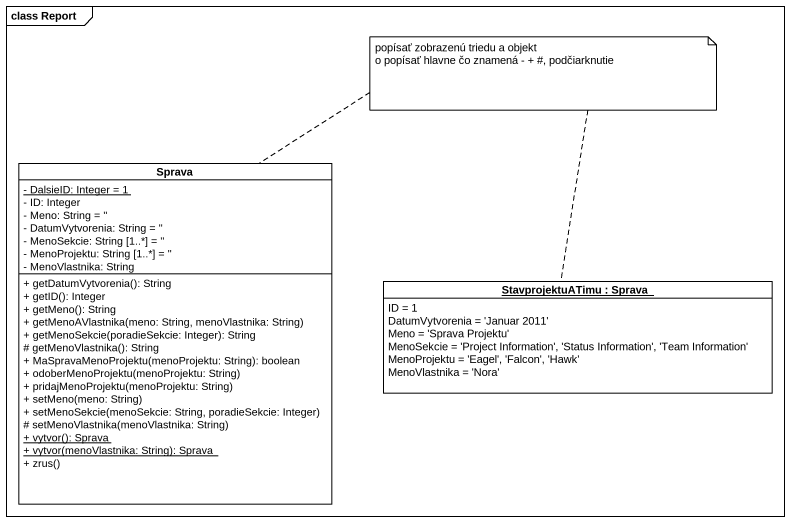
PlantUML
@startuml
mainframe class Report
hide circle
hide empty members
skinparam classAttributeIconSize 0
class Sprava {
  {static} - DalsieID: Integer = 1
  - ID: Integer
  - Meno: String = ''
  - DatumVytvorenia: String = ''
  - MenoSekcie: String [1..*] = ''
  - MenoProjektu: String [1..*] = ''
  - MenoVlastnika: String
  + getDatumVytvorenia(): String
  + getID(): Integer
  + getMeno(): String
  + getMenoAVlastnika(meno: String, menoVlastnika: String)
  + getMenoSekcie(poradieSekcie: Integer): String
  # getMenoVlastnika(): String
  + MaSpravaMenoProjektu(menoProjektu: String): boolean
  + odoberMenoProjektu(menoProjektu: String)
  + pridajMenoProjektu(menoProjektu: String)
  + setMeno(meno: String)
  + setMenoSekcie(menoSekcie: String, poradieSekcie: Integer)
  # setMenoVlastnika(menoVlastnika: String)
  {static} + vytvor(): Sprava
  {static} + vytvor(menoVlastnika: String): Sprava
  + zrus()
}
object "StavprojektuATimu : Sprava" as StavprojektuATimu {
  ID = 1
  DatumVytvorenia = 'Januar 2011'
  Meno = 'Sprava Projektu'
  MenoSekcie = 'Project Information', 'Status Information', 'Team Information'
  MenoProjektu = 'Eagel', 'Falcon', 'Hawk'
  MenoVlastnika = 'Nora'
}
note as N1
  popísať zobrazenú triedu a objekt
  o popísať hlavne čo znamená - + #, podčiarknutie
end note
N1 .. Sprava
N1 .. StavprojektuATimu
@enduml
